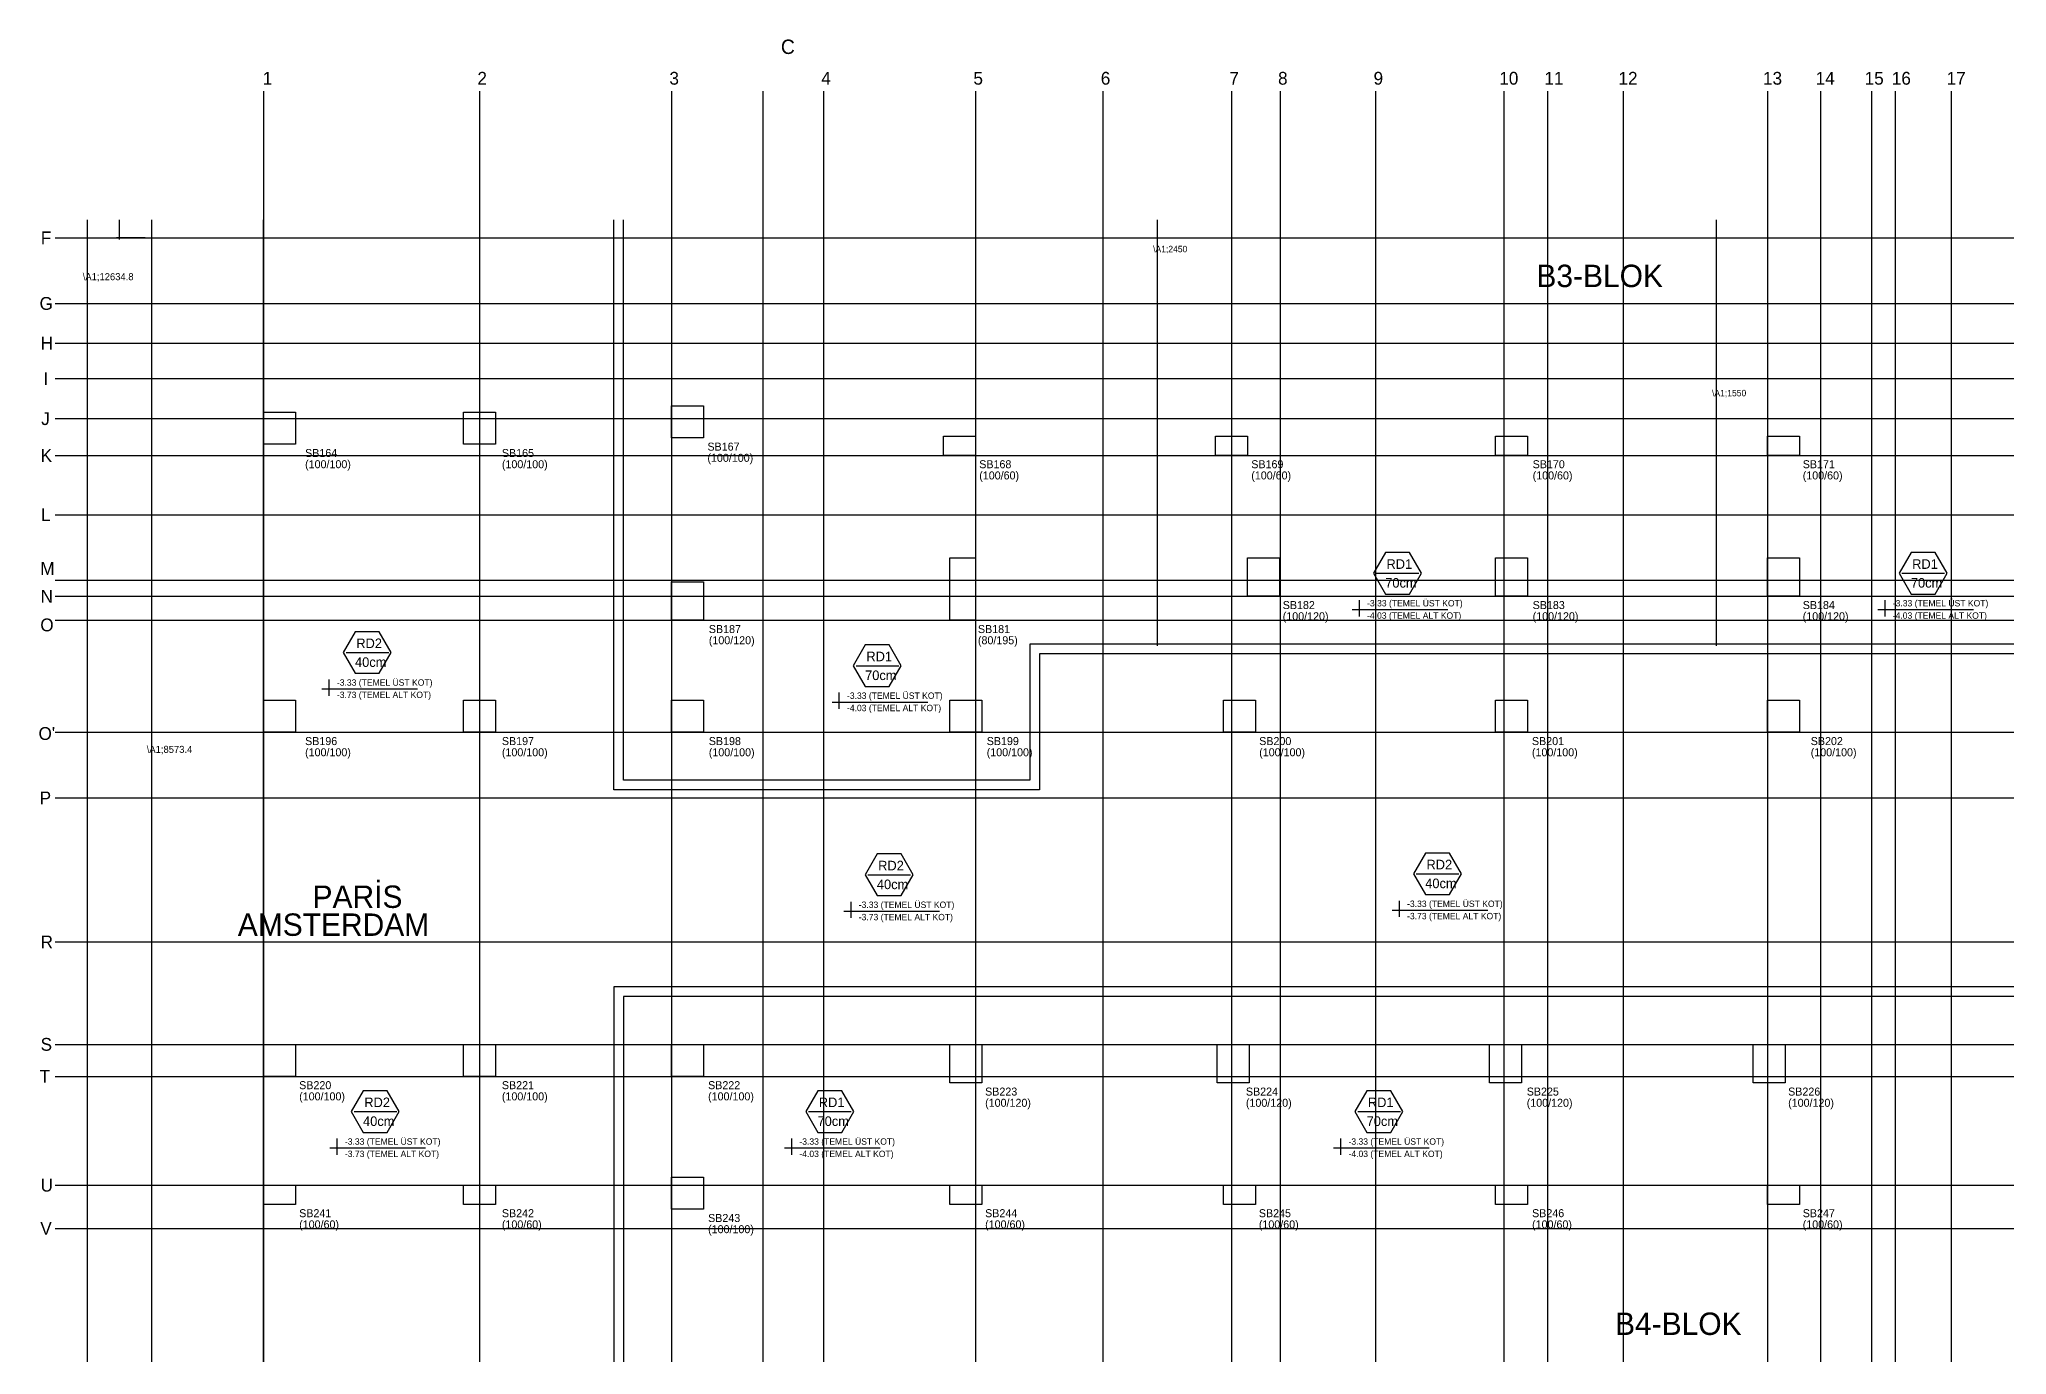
# Model space of a CAD drawing. Header units: millimetres. Extents: x -828963 to -808647, y -75278 to -66695.
# Drawn here: x -828956 to -822808, y -71068 to -66958 of the extents above; entities that cross this region are included whole.
import ezdxf

# ---------------------------------------------------------------- set-up
doc = ezdxf.new("R2010")
doc.units = ezdxf.units.MM
for name, color, linetype in [('KM Aks', 7, 'Continuous'), ('KM Dış Ölçü 100', 7, 'Continuous'), ('KM İç Ölçü 100', 7, 'Continuous'), ('KM Kolon', 7, 'Continuous'), ('KM Kolon Markası', 7, 'Continuous'), ('KM Perde', 7, 'Continuous'), ('KM Temel', 7, 'Continuous'), ('KM Temel Kesik', 7, 'Continuous'), ('KM Temel Kot Plan', 7, 'Continuous'), ('KM Temel Marka', 7, 'Continuous'), ('VM Aks Markası', 7, 'Continuous'), ('VM Blok İsmi', 7, 'Continuous'), ('VM Kesit Simge', 7, 'Continuous')]:
    doc.layers.add(name, color=color, linetype=linetype)

msp = doc.modelspace()

# ---------------------------------------------------------------- linework, layer by layer
at = {"layer": 'KM Aks'}
for p, q in [((-828255.5, -67119.7), (-828255.5, -74428.2)), ((-827580.5, -67119.7), (-827580.5, -74428.2)), ((-826980.5, -67119.7), (-826980.5, -74428.2)), ((-826505.5, -67119.7), (-826505.5, -74428.2)), ((-826030.5, -67119.7), (-826030.5, -74428.2)), ((-825633, -67119.7), (-825633, -74428.2)), ((-825230.5, -67119.7), (-825230.5, -74428.2)), ((-825078.5, -67119.7), (-825078.5, -74428.2)), ((-824780.5, -67119.7), (-824780.5, -74428.2)), ((-824379.5, -67119.7), (-824379.5, -74428.2)), ((-824243, -67119.7), (-824243, -74428.2)), ((-824007, -67119.7), (-824007, -74428.2)), ((-823555.5, -67119.7), (-823555.5, -74428.2)), ((-823390.5, -67119.7), (-823390.5, -74428.2)), ((-823230.5, -67119.7), (-823230.5, -74428.2)), ((-823157, -67119.7), (-823157, -74428.2)), ((-822981.5, -67119.7), (-822981.5, -74428.2)), ((-828907.2, -67578.2), (-811244.4, -67578.2)), ((-828907.2, -67783.2), (-811244.4, -67783.2)), ((-828907.2, -67907.2), (-811244.4, -67907.2)), ((-828907.2, -68018.2), (-811244.4, -68018.2)), ((-828907.2, -68143.2), (-811244.4, -68143.2)), ((-828907.2, -68258.2), (-811244.4, -68258.2)), ((-828907.2, -68443.2), (-811244.4, -68443.2)), ((-828907.2, -68648.2), (-811244.4, -68648.2)), ((-828907.2, -68698.2), (-811244.4, -68698.2)), ((-828907.2, -68773.2), (-811244.4, -68773.2)), ((-828907.2, -69123.2), (-811244.4, -69123.2)), ((-828907.2, -69328.2), (-811244.4, -69328.2)), ((-828907.2, -69778.2), (-811244.4, -69778.2)), ((-828907.2, -70098.2), (-811244.4, -70098.2)), ((-828907.2, -70198.2), (-811244.4, -70198.2)), ((-828907.2, -70538.2), (-811244.4, -70538.2)), ((-828907.2, -70673.2), (-811244.4, -70673.2))]:
    msp.add_line(p, q, dxfattribs=at)
at = {"layer": 'KM Dış Ölçü 100'}
for p, q in [((-828805.5, -74033), (-828805.5, -67521.6)), ((-828705.5, -67583.2), (-828705.5, -67521.6)), ((-828605.5, -67521.6), (-828605.5, -73479.2)), ((-828625.5, -67578.2), (-828715.5, -67578.2))]:
    msp.add_line(p, q, dxfattribs=at)
at = {"layer": 'KM İç Ölçü 100'}
for p, q in [((-825461.7, -68853.2), (-825461.7, -67521.6)), ((-823715.2, -68853.2), (-823715.2, -67521.6)), ((-825459.9, -68848.2), (-825469.7, -68848.2)), ((-823720.5, -68848.2), (-823723.2, -68848.2))]:
    msp.add_line(p, q, dxfattribs=at)
at = {"layer": 'KM Kolon'}
for points in [[(-826980.7, -68103.1), (-826880.7, -68103.1), (-826880.7, -68203.1), (-826980.7, -68203.1)], [(-828255.7, -68123.1), (-828155.7, -68123.1), (-828155.7, -68223.1), (-828255.7, -68223.1)], [(-827630.7, -68123.1), (-827530.7, -68123.1), (-827530.7, -68223.1), (-827630.7, -68223.1)], [(-826130.6, -68198.1), (-826030.6, -68198.1), (-826030.6, -68258.1), (-826130.6, -68258.1)], [(-825280.6, -68198.1), (-825180.6, -68198.1), (-825180.6, -68258.1), (-825280.6, -68258.1)], [(-824405.6, -68198.1), (-824305.6, -68198.1), (-824305.6, -68258.1), (-824405.6, -68258.1)], [(-823555.6, -68198.1), (-823455.6, -68198.1), (-823455.6, -68258.1), (-823555.6, -68258.1)], [(-826110.6, -68578.1), (-826030.6, -68578.1), (-826030.6, -68773.1), (-826110.6, -68773.1)], [(-825180.6, -68578.1), (-825080.6, -68578.1), (-825080.6, -68698.1), (-825180.6, -68698.1)], [(-824405.6, -68578.1), (-824305.6, -68578.1), (-824305.6, -68698.1), (-824405.6, -68698.1)], [(-823555.6, -68578.1), (-823455.6, -68578.1), (-823455.6, -68698.1), (-823555.6, -68698.1)], [(-826980.7, -68653.1), (-826880.7, -68653.1), (-826880.7, -68773.1), (-826980.7, -68773.1)], [(-828255.7, -69023.1), (-828155.7, -69023.1), (-828155.7, -69123.1), (-828255.7, -69123.1)], [(-827630.7, -69023.1), (-827530.7, -69023.1), (-827530.7, -69123.1), (-827630.7, -69123.1)], [(-826980.7, -69023.1), (-826880.7, -69023.1), (-826880.7, -69123.1), (-826980.7, -69123.1)], [(-826110.6, -69023.1), (-826010.6, -69023.1), (-826010.6, -69123.1), (-826110.6, -69123.1)], [(-825255.6, -69023.1), (-825155.6, -69023.1), (-825155.6, -69123.1), (-825255.6, -69123.1)], [(-824405.6, -69023.1), (-824305.6, -69023.1), (-824305.6, -69123.1), (-824405.6, -69123.1)], [(-823555.6, -69023.1), (-823455.6, -69023.1), (-823455.6, -69123.1), (-823555.6, -69123.1)], [(-828255.7, -70098.2), (-828155.7, -70098.2), (-828155.7, -70198.2), (-828255.7, -70198.2)], [(-827630.7, -70098.2), (-827530.7, -70098.2), (-827530.7, -70198.2), (-827630.7, -70198.2)], [(-826980.7, -70098.2), (-826880.7, -70098.2), (-826880.7, -70198.2), (-826980.7, -70198.2)], [(-826110.6, -70098.2), (-826010.6, -70098.2), (-826010.6, -70218.2), (-826110.6, -70218.2)], [(-825275.5, -70098.2), (-825175.6, -70098.2), (-825175.6, -70218.2), (-825275.5, -70218.2)], [(-824424.5, -70098.2), (-824324.5, -70098.2), (-824324.5, -70218.2), (-824424.5, -70218.2)], [(-823600.5, -70098.2), (-823500.5, -70098.2), (-823500.5, -70218.2), (-823600.5, -70218.2)], [(-826980.7, -70513.2), (-826880.7, -70513.2), (-826880.7, -70613.2), (-826980.7, -70613.2)], [(-828255.5, -70538.2), (-828155.5, -70538.2), (-828155.5, -70598.2), (-828255.5, -70598.2)], [(-827630.5, -70538.2), (-827530.5, -70538.2), (-827530.5, -70598.2), (-827630.5, -70598.2)], [(-826110.5, -70538.2), (-826010.5, -70538.2), (-826010.5, -70598.2), (-826110.5, -70598.2)], [(-825255.5, -70538.2), (-825155.5, -70538.2), (-825155.5, -70598.2), (-825255.5, -70598.2)], [(-824405.5, -70538.2), (-824305.5, -70538.2), (-824305.5, -70598.2), (-824405.5, -70598.2)], [(-823555.5, -70538.2), (-823455.5, -70538.2), (-823455.5, -70598.2), (-823555.5, -70598.2)]]:
    msp.add_lwpolyline(points, close=True, dxfattribs=at)
at = {"layer": 'KM Perde'}
msp.add_line((-828255.7, -73474.3), (-828255.7, -67521.6), dxfattribs=at)
at = {"layer": 'KM Temel'}
msp.add_lwpolyline([(-813835.7, -67521.6), (-813835.7, -69223.2), (-815110.7, -69223.2), (-815110.7, -68593.2), (-818845.7, -68593.2), (-818845.7, -69223.2), (-822130.7, -69223.2), (-822130.7, -68848.2), (-825860.7, -68848.2), (-825860.7, -69273.2), (-827130.7, -69273.2), (-827130.7, -67521.6)], dxfattribs=at)
msp.add_lwpolyline([(-827130.7, -69948.2), (-827130.7, -72348.2), (-822130.7, -72348.2), (-822130.7, -72398.2), (-820880.7, -72398.2), (-820880.7, -72348.2), (-817642.7, -72348.2), (-817642.7, -72658.2), (-816208.7, -72658.2), (-816208.7, -72348.2), (-813877.7, -72348.2), (-813877.7, -69948.2), (-816208.7, -69948.2), (-816208.7, -69628.2), (-817642.7, -69628.2), (-817642.7, -69948.2)], close=True, dxfattribs=at)
at = {"layer": 'KM Temel Kesik'}
msp.add_lwpolyline([(-813805.7, -67521.6), (-813805.7, -69253.2), (-815140.7, -69253.2), (-815140.7, -68623.2), (-818815.7, -68623.2), (-818815.7, -69253.2), (-822160.7, -69253.2), (-822160.7, -68878.2), (-825830.7, -68878.2), (-825830.7, -69303.2), (-827160.7, -69303.2), (-827160.7, -67521.6)], dxfattribs=at)
msp.add_lwpolyline([(-827160.7, -69918.2), (-827160.7, -72378.2), (-822160.7, -72378.2), (-822160.7, -72428.2), (-820850.7, -72428.2), (-820850.7, -72378.2), (-817672.7, -72378.2), (-817672.7, -72688.2), (-816178.7, -72688.2), (-816178.7, -72378.2), (-813847.7, -72378.2), (-813847.7, -69918.2), (-816178.7, -69918.2), (-816178.7, -69598.2), (-817672.7, -69598.2), (-817672.7, -69918.2)], close=True, dxfattribs=at)
at = {"layer": 'KM Temel Kot Plan'}
for p, q in [((-824832.1, -68710.4), (-824832.1, -68761.3)), ((-823189.5, -68710.4), (-823189.5, -68761.3)), ((-824853.6, -68739.8), (-824554.7, -68739.8)), ((-823210.9, -68739.8), (-822912.1, -68739.8)), ((-828051.4, -68958.1), (-828051.4, -69009)), ((-828072.9, -68987.5), (-827774, -68987.5)), ((-826478.9, -69028.6), (-826180, -69028.6)), ((-826457.5, -68999.1), (-826457.5, -69050)), ((-826420.7, -69652.4), (-826420.7, -69703.3)), ((-824707.1, -69649.3), (-824707.1, -69700.2)), ((-826442.1, -69681.9), (-826143.2, -69681.9)), ((-824728.6, -69678.8), (-824429.7, -69678.8)), ((-828047.9, -70421.7), (-827749, -70421.7)), ((-828026.4, -70392.3), (-828026.4, -70443.2)), ((-826627.5, -70421.7), (-826328.7, -70421.7)), ((-826606.1, -70392.3), (-826606.1, -70443.2)), ((-824911.7, -70421.7), (-824612.8, -70421.7)), ((-824890.2, -70392.3), (-824890.2, -70443.2))]:
    msp.add_line(p, q, dxfattribs=at)
at = {"layer": 'KM Temel Marka'}
for p, q in [((-824778.3, -68626.3), (-824644.9, -68626.3)), ((-823135.7, -68626.3), (-823002.3, -68626.3)), ((-827997.6, -68874), (-827864.3, -68874)), ((-826403.6, -68915), (-826270.3, -68915)), ((-826366.8, -69568.4), (-826233.5, -69568.4)), ((-824653.3, -69565.2), (-824519.9, -69565.2)), ((-827972.6, -70308.2), (-827839.2, -70308.2)), ((-826552.3, -70308.2), (-826418.9, -70308.2)), ((-824836.4, -70308.2), (-824703, -70308.2))]:
    msp.add_line(p, q, dxfattribs=at)
for points in [[(-824637.3, -68626.3), (-824674.8, -68561.3), (-824749.7, -68561.3), (-824787.2, -68626.3), (-824749.7, -68691.2), (-824674.8, -68691.2)], [(-822994.6, -68626.3), (-823032.1, -68561.3), (-823107.1, -68561.3), (-823144.6, -68626.3), (-823107.1, -68691.2), (-823032.1, -68691.2)], [(-827856.6, -68874), (-827894.1, -68809), (-827969.1, -68809), (-828006.6, -68874), (-827969.1, -68938.9), (-827894.1, -68938.9)], [(-826262.6, -68915), (-826300.1, -68850.1), (-826375.1, -68850.1), (-826412.6, -68915), (-826375.1, -68980), (-826300.1, -68980)], [(-826225.8, -69568.4), (-826263.3, -69503.4), (-826338.3, -69503.4), (-826375.8, -69568.4), (-826338.3, -69633.3), (-826263.3, -69633.3)], [(-824512.3, -69565.2), (-824549.7, -69500.3), (-824624.7, -69500.3), (-824662.2, -69565.2), (-824624.7, -69630.2), (-824549.7, -69630.2)], [(-827831.6, -70308.2), (-827869.1, -70243.3), (-827944.1, -70243.3), (-827981.5, -70308.2), (-827944.1, -70373.2), (-827869.1, -70373.2)], [(-826411.2, -70308.2), (-826448.7, -70243.3), (-826523.7, -70243.3), (-826561.2, -70308.2), (-826523.7, -70373.2), (-826448.7, -70373.2)], [(-824695.4, -70308.2), (-824732.9, -70243.3), (-824807.8, -70243.3), (-824845.3, -70308.2), (-824807.8, -70373.2), (-824732.9, -70373.2)]]:
    msp.add_lwpolyline(points, close=True, dxfattribs=at)
at = {"layer": 'VM Kesit Simge'}
msp.add_line((-826694.7, -74339.3), (-826694.7, -67119.7), dxfattribs=at)

# ---------------------------------------------------------------- texts
at = {"layer": 'KM Dış Ölçü 100'}
for s, p in [('\\A1;12634.8', (-828820.5, -67710.6)), ('\\A1;8573.4', (-828620.5, -69187.5))]:
    msp.add_text(s, height=22, dxfattribs=at).set_placement(p)
at = {"layer": 'KM İç Ölçü 100'}
for s, p in [('\\A1;2450', (-825475.7, -67623.2)), ('\\A1;1550', (-823729.2, -68073.2))]:
    msp.add_text(s, height=20, dxfattribs=at).set_placement(p)
at = {"layer": 'KM Kolon Markası'}
for s, p in [('SB164', (-828125.7, -68263.1)), ('SB165', (-827510.7, -68263.1)), ('SB167', (-826868.4, -68243.1)), ('(100/100)', (-828125.7, -68298.1)), ('(100/100)', (-827510.7, -68298.1)), ('(100/100)', (-826868.4, -68278.1)), ('SB168', (-826019, -68298.1)), ('SB169', (-825168.9, -68298.1)), ('SB170', (-824289.6, -68298.1)), ('SB171', (-823445.6, -68298.1)), ('(100/60)', (-826019, -68333.1)), ('(100/60)', (-825168.9, -68333.1)), ('(100/60)', (-824289.6, -68333.1)), ('(100/60)', (-823445.6, -68333.1)), ('SB182', (-825070.6, -68738.1)), ('SB183', (-824289.6, -68738.1)), ('SB184', (-823445.6, -68738.1)), ('SB187', (-826864, -68813.1)), ('SB181', (-826023.1, -68813.1)), ('(100/120)', (-825070.6, -68773.1)), ('(100/120)', (-824289.6, -68773.1)), ('(100/120)', (-823445.6, -68773.1)), ('(100/120)', (-826864, -68848.1)), ('(80/195)', (-826023.1, -68848.1)), ('SB196', (-828125.7, -69163.1)), ('SB197', (-827510.7, -69163.1)), ('SB198', (-826864.1, -69163.1)), ('SB199', (-825995.6, -69163.1)), ('SB200', (-825144.1, -69163.1)), ('SB201', (-824291.9, -69163.1)), ('SB202', (-823420.6, -69163.1)), ('(100/100)', (-828125.7, -69198.1)), ('(100/100)', (-827510.7, -69198.1)), ('(100/100)', (-826864.1, -69198.1)), ('(100/100)', (-825995.6, -69198.1)), ('(100/100)', (-825144.1, -69198.1)), ('(100/100)', (-824291.9, -69198.1)), ('(100/100)', (-823420.6, -69198.1)), ('SB220', (-828144.2, -70238.2)), ('(100/100)', (-828144.2, -70273.2)), ('SB221', (-827510.7, -70238.2)), ('(100/100)', (-827510.7, -70273.2)), ('SB222', (-826866.3, -70238.2)), ('(100/100)', (-826866.3, -70273.2)), ('SB223', (-826000.6, -70258.2)), ('(100/120)', (-826000.6, -70293.2)), ('SB224', (-825185.7, -70258.2)), ('(100/120)', (-825185.7, -70293.2)), ('SB225', (-824308.1, -70258.2)), ('(100/120)', (-824308.1, -70293.2)), ('SB226', (-823491.2, -70258.2)), ('(100/120)', (-823491.2, -70293.2)), ('SB241', (-828144.2, -70638.2)), ('SB242', (-827510.7, -70638.2)), ('SB243', (-826866.3, -70653.2)), ('SB244', (-826000.6, -70638.2)), ('SB245', (-825145.2, -70638.2)), ('SB246', (-824291.4, -70638.2)), ('SB247', (-823445.6, -70638.2)), ('(100/60)', (-828144.2, -70673.2)), ('(100/60)', (-827510.7, -70673.2)), ('(100/100)', (-826866.3, -70688.2)), ('(100/60)', (-826000.6, -70673.2)), ('(100/60)', (-825145.2, -70673.2)), ('(100/60)', (-824291.4, -70673.2)), ('(100/60)', (-823445.6, -70673.2))]:
    msp.add_text(s, height=25, dxfattribs=at).set_placement(p)
at = {"layer": 'KM Temel Kot Plan'}
for s, p in [('-3.33 (TEMEL ÜST KOT) ', (-824807, -68729.9)), ('-3.33 (TEMEL ÜST KOT) ', (-823164.3, -68729.9)), ('-4.03 (TEMEL ALT KOT) ', (-824807, -68768.4)), ('-4.03 (TEMEL ALT KOT) ', (-823164.3, -68768.4)), ('-3.33 (TEMEL ÜST KOT) ', (-828026.3, -68977.6)), ('-3.73 (TEMEL ALT KOT) ', (-828026.3, -69016.1)), ('-3.33 (TEMEL ÜST KOT) ', (-826432.3, -69018.7)), ('-4.03 (TEMEL ALT KOT) ', (-826432.3, -69057.2)), ('-3.33 (TEMEL ÜST KOT) ', (-826395.5, -69672)), ('-3.33 (TEMEL ÜST KOT) ', (-824682, -69668.9)), ('-3.73 (TEMEL ALT KOT) ', (-826395.5, -69710.5)), ('-3.73 (TEMEL ALT KOT) ', (-824682, -69707.4)), ('-3.33 (TEMEL ÜST KOT) ', (-828001.3, -70411.8)), ('-3.33 (TEMEL ÜST KOT) ', (-826581, -70411.8)), ('-3.33 (TEMEL ÜST KOT) ', (-824865.1, -70411.8)), ('-3.73 (TEMEL ALT KOT) ', (-828001.3, -70450.3)), ('-4.03 (TEMEL ALT KOT) ', (-826581, -70450.3)), ('-4.03 (TEMEL ALT KOT) ', (-824865.1, -70450.3))]:
    msp.add_text(s, height=20, dxfattribs=at).set_placement(p)
at = {"layer": 'KM Temel Marka'}
for s, p in [('RD1', (-824746.4, -68612.5)), ('RD1', (-823103.7, -68612.5)), ('70cm', (-824750.3, -68671.2)), ('70cm', (-823107.7, -68671.2)), ('RD2', (-827965.7, -68860.2)), ('40cm', (-827969.7, -68918.9)), ('RD1', (-826371.7, -68901.2)), ('70cm', (-826375.7, -68960)), ('RD2', (-826334.9, -69554.6)), ('RD2', (-824621.4, -69551.4)), ('40cm', (-826338.9, -69613.3)), ('40cm', (-824625.3, -69610.2)), ('RD2', (-827940.7, -70294.4)), ('RD1', (-826520.4, -70294.4)), ('RD1', (-824804.5, -70294.4)), ('40cm', (-827944.6, -70353.2)), ('70cm', (-826524.3, -70353.2)), ('70cm', (-824808.4, -70353.2))]:
    msp.add_text(s, height=30, dxfattribs=at).set_placement(p)
at = {"layer": 'VM Aks Markası'}
for s, p in [('1', (-828257.9, -67099.7)), ('2', (-827587.2, -67099.7)), ('3', (-826987.2, -67099.7)), ('4', (-826512.7, -67099.7)), ('5', (-826037.2, -67099.7)), ('6', (-825639.2, -67099.7)), ('7', (-825237.2, -67099.7)), ('8', (-825085.2, -67099.7)), ('9', (-824786.7, -67099.7)), ('10', (-824393.8, -67099.7)), ('11', (-824253, -67099.7)), ('12', (-824021.3, -67099.7)), ('13', (-823569.8, -67099.7)), ('14', (-823405.3, -67099.7)), ('15', (-823252.1, -67099.7)), ('16', (-823167.2, -67099.7)), ('17', (-822995.8, -67099.7)), ('F', (-828951.7, -67598.2)), ('G', (-828955.5, -67803.2)), ('H', (-828952.2, -67927.2)), ('I', (-828943.7, -68038.2)), ('J', (-828950.3, -68163.2)), ('K', (-828952.2, -68278.2)), ('L', (-828951.2, -68463.2)), ('M', (-828953.1, -68631.6)), ('N', (-828952.2, -68718.2)), ('O', (-828953.1, -68807.7)), ("O'", (-828958.7, -69147)), ('P', (-828955.1, -69348.2)), ('R', (-828952.2, -69798.2)), ('S', (-828952.2, -70118.2)), ('T', (-828955.1, -70218.2)), ('U', (-828952.2, -70558.2)), ('V', (-828953.1, -70693.2))]:
    msp.add_text(s, height=40, dxfattribs=at).set_placement(p)
at = {"layer": 'VM Blok İsmi'}
for s, p in [('B3-BLOK', (-824277.9, -67732.1)), ('PARİS', (-828102.4, -69671.9)), ('AMSTERDAM', (-828336, -69759.2)), ('B4-BLOK', (-824032.1, -71006.1))]:
    msp.add_text(s, height=70, dxfattribs=at).set_placement(p)
at = {"layer": 'VM Kesit Simge'}
msp.add_text('C', height=45, dxfattribs=at).set_placement((-826638.8, -67003.8))

doc.saveas('drawing.dxf')
